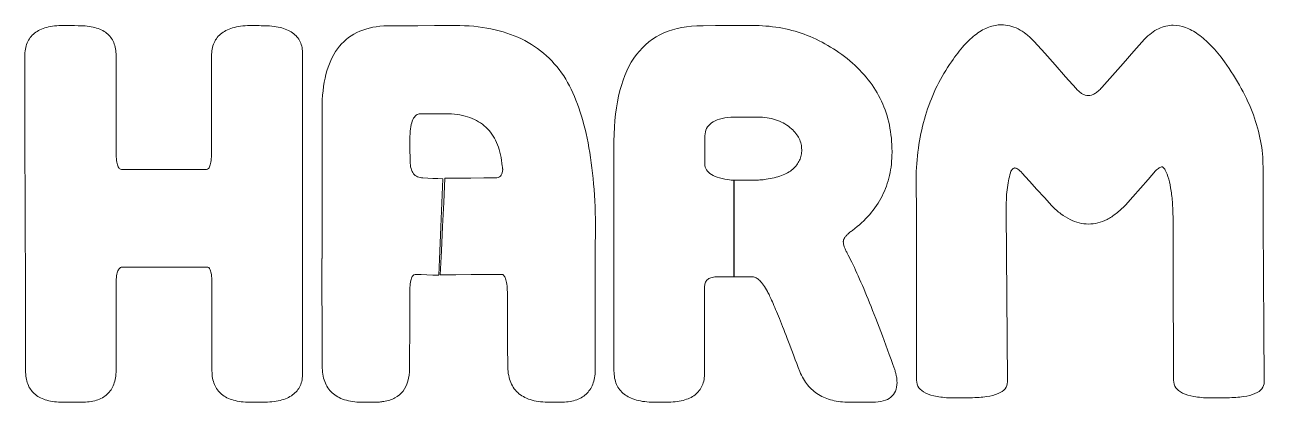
# Model space of a CAD drawing. Header units: millimetres. Extents: x 8 to 95, y 4 to 126.
# Drawn here: x 30.53 to 36.75, y 61.23 to 63.13 of the extents above; entities that cross this region are included whole.
import ezdxf

# ---------------------------------------------------------------- set-up
doc = ezdxf.new("R2010")
doc.units = ezdxf.units.MM
doc.header["$MEASUREMENT"] = 0
doc.layers.add('text outlines', color=7, linetype='Continuous', lineweight=0)

# ---------------------------------------------------------------- blocks, each defined once
blk = doc.blocks.new('Block_2')
at = {"layer": 'text outlines', "color": 7, "lineweight": 9}
for points, knots in [([(30.9926, 61.393), (30.9924, 61.3664), (30.9887, 61.3431), (30.9813, 61.3231), (30.9739, 61.3032), (30.963, 61.2865), (30.9484, 61.2732), (30.9338, 61.2598), (30.9157, 61.2498), (30.8939, 61.2432), (30.8721, 61.2365), (30.8467, 61.2332), (30.8178, 61.2332), (30.8178, 61.2332), (30.7919, 61.2332), (30.7919, 61.2332), (30.7919, 61.2332), (30.7661, 61.2332), (30.7661, 61.2332), (30.7661, 61.2332), (30.7402, 61.2332), (30.7402, 61.2332), (30.7402, 61.2332), (30.7144, 61.2332), (30.7144, 61.2332), (30.6851, 61.2343), (30.6595, 61.2384), (30.6375, 61.2456), (30.6156, 61.2527), (30.5973, 61.2629), (30.5826, 61.2761), (30.568, 61.2894), (30.557, 61.3056), (30.5497, 61.3249), (30.5424, 61.3442), (30.5387, 61.3666), (30.5387, 61.392), (30.5387, 61.392), (30.5377, 61.7861), (30.5377, 61.7861), (30.5377, 61.7861), (30.5367, 62.1802), (30.5367, 62.1802), (30.5367, 62.1802), (30.5357, 62.5743), (30.5357, 62.5743), (30.5357, 62.5743), (30.5347, 62.9685), (30.5347, 62.9685), (30.5347, 62.9944), (30.5388, 63.0171), (30.5469, 63.0365), (30.5551, 63.0559), (30.5673, 63.0721), (30.5836, 63.085), (30.5998, 63.098), (30.6202, 63.1077), (30.6445, 63.1141), (30.6689, 63.1206), (30.6974, 63.1238), (30.7299, 63.1238), (30.7299, 63.1238), (30.7483, 63.1236), (30.7483, 63.1236), (30.7483, 63.1236), (30.7666, 63.1233), (30.7666, 63.1233), (30.7666, 63.1233), (30.7849, 63.1231), (30.7849, 63.1231), (30.7849, 63.1231), (30.8033, 63.1228), (30.8033, 63.1228), (30.8349, 63.1228), (30.8625, 63.1197), (30.8861, 63.1134), (30.9098, 63.1071), (30.9295, 63.0976), (30.9453, 63.085), (30.9611, 63.0724), (30.9729, 63.0567), (30.9808, 63.0378), (30.9887, 63.0189), (30.9926, 62.9968), (30.9926, 62.9716), (30.9926, 62.9716), (30.9926, 62.8528), (30.9926, 62.8528), (30.9926, 62.8528), (30.9926, 62.734), (30.9926, 62.734), (30.9926, 62.734), (30.9926, 62.6153), (30.9926, 62.6153), (30.9926, 62.6153), (30.9926, 62.4965), (30.9926, 62.4965), (30.9926, 62.4805), (30.9932, 62.4664), (30.9943, 62.4544), (30.9955, 62.4424), (30.9973, 62.4324), (30.9996, 62.4244), (31.0019, 62.4164), (31.0049, 62.4104), (31.0084, 62.4064), (31.0119, 62.4024), (31.016, 62.4004), (31.0207, 62.4004), (31.0207, 62.4004), (31.1269, 62.4004), (31.1269, 62.4004), (31.1269, 62.4004), (31.2331, 62.4004), (31.2331, 62.4004), (31.2331, 62.4004), (31.3394, 62.4004), (31.3394, 62.4004), (31.3394, 62.4004), (31.4456, 62.4004), (31.4456, 62.4004), (31.45, 62.4004), (31.4538, 62.4024), (31.457, 62.4064), (31.4603, 62.4105), (31.463, 62.4166), (31.4652, 62.4247), (31.4673, 62.4328), (31.4689, 62.4429), (31.47, 62.455), (31.4711, 62.4672), (31.4716, 62.4813), (31.4716, 62.4975), (31.4716, 62.4975), (31.4716, 62.6155), (31.4716, 62.6155), (31.4716, 62.6155), (31.4716, 62.7335), (31.4716, 62.7335), (31.4716, 62.7335), (31.4716, 62.8515), (31.4716, 62.8515), (31.4716, 62.8515), (31.4716, 62.9695), (31.4716, 62.9695), (31.4716, 62.9952), (31.4759, 63.0178), (31.4845, 63.0371), (31.493, 63.0564), (31.5058, 63.0724), (31.5229, 63.0853), (31.54, 63.0982), (31.5613, 63.1078), (31.5869, 63.1142), (31.6125, 63.1206), (31.6423, 63.1238), (31.6764, 63.1238), (31.6764, 63.1238), (31.6779, 63.1238), (31.6779, 63.1238), (31.6779, 63.1238), (31.6794, 63.1238), (31.6794, 63.1238), (31.6794, 63.1238), (31.6808, 63.1238), (31.6808, 63.1238), (31.6808, 63.1238), (31.6823, 63.1238), (31.6823, 63.1238), (31.6823, 63.1238), (31.692, 63.1236), (31.692, 63.1236), (31.692, 63.1236), (31.7016, 63.1233), (31.7016, 63.1233), (31.7016, 63.1233), (31.7112, 63.1231), (31.7112, 63.1231), (31.7112, 63.1231), (31.7209, 63.1228), (31.7209, 63.1228), (31.7209, 63.1228), (31.7224, 63.1228), (31.7224, 63.1228), (31.7224, 63.1228), (31.7238, 63.1228), (31.7238, 63.1228), (31.7238, 63.1228), (31.7253, 63.1228), (31.7253, 63.1228), (31.7253, 63.1228), (31.7267, 63.1228), (31.7267, 63.1228), (31.7604, 63.1228), (31.7898, 63.1198), (31.815, 63.1138), (31.8403, 63.1078), (31.8613, 63.0989), (31.8781, 63.0869), (31.895, 63.0749), (31.9076, 63.06), (31.916, 63.042), (31.9244, 63.024), (31.9286, 63.0031), (31.9286, 62.9791), (31.9286, 62.9791), (31.9286, 62.5792), (31.9286, 62.5792), (31.9286, 62.5792), (31.9286, 62.1792), (31.9286, 62.1792), (31.9286, 62.1792), (31.9286, 61.7792), (31.9286, 61.7792), (31.9286, 61.7792), (31.9286, 61.3792), (31.9286, 61.3792), (31.9286, 61.355), (31.9244, 61.3337), (31.9161, 61.3154), (31.9077, 61.2972), (31.8951, 61.282), (31.8784, 61.2698), (31.8616, 61.2576), (31.8407, 61.2484), (31.8156, 61.2423), (31.7904, 61.2362), (31.7611, 61.2332), (31.7276, 61.2332), (31.7276, 61.2332), (31.7119, 61.2332), (31.7119, 61.2332), (31.7119, 61.2332), (31.6963, 61.2332), (31.6963, 61.2332), (31.6963, 61.2332), (31.6806, 61.2332), (31.6806, 61.2332), (31.6806, 61.2332), (31.6649, 61.2332), (31.6649, 61.2332), (31.6332, 61.2333), (31.6054, 61.2368), (31.5815, 61.2434), (31.5577, 61.2501), (31.5378, 61.26), (31.5219, 61.2732), (31.506, 61.2863), (31.494, 61.3027), (31.4859, 61.3224), (31.4779, 61.342), (31.4738, 61.3649), (31.4737, 61.391), (31.4737, 61.391), (31.4737, 61.4967), (31.4737, 61.4967), (31.4737, 61.4967), (31.4737, 61.6025), (31.4737, 61.6025), (31.4737, 61.6025), (31.4737, 61.7082), (31.4737, 61.7082), (31.4737, 61.7082), (31.4737, 61.814), (31.4737, 61.814), (31.4737, 61.8301), (31.4733, 61.8442), (31.4724, 61.8563), (31.4715, 61.8683), (31.4701, 61.8784), (31.4683, 61.8864), (31.4665, 61.8944), (31.4643, 61.9005), (31.4616, 61.9045), (31.459, 61.9085), (31.4559, 61.9105), (31.4523, 61.9105), (31.4523, 61.9105), (31.3449, 61.9105), (31.3449, 61.9105), (31.3449, 61.9105), (31.2375, 61.9105), (31.2375, 61.9105), (31.2375, 61.9105), (31.13, 61.9105), (31.13, 61.9105), (31.13, 61.9105), (31.0226, 61.9105), (31.0226, 61.9105), (31.0176, 61.9105), (31.0132, 61.9086), (31.0095, 61.9048), (31.0057, 61.901), (31.0026, 61.8953), (31.0001, 61.8877), (30.9976, 61.8802), (30.9957, 61.8707), (30.9945, 61.8593), (30.9932, 61.8479), (30.9926, 61.8347), (30.9926, 61.8195), (30.9926, 61.8195), (30.9926, 61.7129), (30.9926, 61.7129), (30.9926, 61.7129), (30.9926, 61.6063), (30.9926, 61.6063), (30.9926, 61.6063), (30.9926, 61.4996), (30.9926, 61.4996), (30.9926, 61.4996), (30.9926, 61.393), (30.9926, 61.393)], [0, 0, 0, 0, 1, 1, 1, 2, 2, 2, 3, 3, 3, 4, 4, 4, 5, 5, 5, 6, 6, 6, 7, 7, 7, 8, 8, 8, 9, 9, 9, 10, 10, 10, 11, 11, 11, 12, 12, 12, 13, 13, 13, 14, 14, 14, 15, 15, 15, 16, 16, 16, 17, 17, 17, 18, 18, 18, 19, 19, 19, 20, 20, 20, 21, 21, 21, 22, 22, 22, 23, 23, 23, 24, 24, 24, 25, 25, 25, 26, 26, 26, 27, 27, 27, 28, 28, 28, 29, 29, 29, 30, 30, 30, 31, 31, 31, 32, 32, 32, 33, 33, 33, 34, 34, 34, 35, 35, 35, 36, 36, 36, 37, 37, 37, 38, 38, 38, 39, 39, 39, 40, 40, 40, 41, 41, 41, 42, 42, 42, 43, 43, 43, 44, 44, 44, 45, 45, 45, 46, 46, 46, 47, 47, 47, 48, 48, 48, 49, 49, 49, 50, 50, 50, 51, 51, 51, 52, 52, 52, 53, 53, 53, 54, 54, 54, 55, 55, 55, 56, 56, 56, 57, 57, 57, 58, 58, 58, 59, 59, 59, 60, 60, 60, 61, 61, 61, 62, 62, 62, 63, 63, 63, 64, 64, 64, 65, 65, 65, 66, 66, 66, 67, 67, 67, 68, 68, 68, 69, 69, 69, 70, 70, 70, 71, 71, 71, 72, 72, 72, 73, 73, 73, 74, 74, 74, 75, 75, 75, 76, 76, 76, 77, 77, 77, 78, 78, 78, 79, 79, 79, 80, 80, 80, 81, 81, 81, 82, 82, 82, 83, 83, 83, 84, 84, 84, 85, 85, 85, 86, 86, 86, 87, 87, 87, 88, 88, 88, 89, 89, 89, 90, 90, 90, 91, 91, 91, 92, 92, 92, 93, 93, 93, 94, 94, 94, 95, 95, 95, 96, 96, 96, 97, 97, 97, 98, 98, 98, 99, 99, 99, 100, 100, 100, 101, 101, 101, 102, 102, 102, 103, 103, 103, 104, 104, 104, 104]), ([(33.2488, 62.8541), (33.2208, 62.899), (33.1882, 62.9384), (33.1511, 62.9721), (33.114, 63.0058), (33.0722, 63.0339), (33.026, 63.0564), (32.9797, 63.0789), (32.9288, 63.0957), (32.8734, 63.107), (32.818, 63.1182), (32.758, 63.1238), (32.6934, 63.1238), (32.6934, 63.1238), (32.6891, 63.1238), (32.6891, 63.1238), (32.6891, 63.1238), (32.6847, 63.1238), (32.6847, 63.1238), (32.6847, 63.1238), (32.6804, 63.1238), (32.6804, 63.1238), (32.6804, 63.1238), (32.676, 63.1238), (32.676, 63.1238), (32.676, 63.1238), (32.5908, 63.1233), (32.5908, 63.1233), (32.5908, 63.1233), (32.5056, 63.1228), (32.5056, 63.1228), (32.5056, 63.1228), (32.4204, 63.1223), (32.4204, 63.1223), (32.4204, 63.1223), (32.3351, 63.1218), (32.3351, 63.1218), (32.2836, 63.1182), (32.2386, 63.1069), (32.2, 63.0877), (32.1613, 63.0684), (32.1291, 63.0414), (32.1034, 63.0065), (32.0776, 62.9716), (32.0583, 62.9288), (32.0454, 62.8782), (32.0326, 62.8276), (32.0261, 62.7692), (32.0261, 62.7028), (32.0261, 62.7028), (32.0261, 62.5159), (32.0261, 62.5159), (32.0261, 62.5159), (32.0261, 62.3289), (32.0261, 62.3289), (32.0261, 62.3289), (32.0261, 62.1419), (32.0261, 62.1419), (32.0261, 62.1419), (32.0261, 61.9549), (32.0261, 61.9549), (32.0261, 61.9549), (32.0259, 61.9549), (32.0259, 61.9549), (32.0259, 61.9549), (32.0256, 61.9549), (32.0256, 61.9549), (32.0256, 61.9549), (32.0253, 61.9549), (32.0253, 61.9549), (32.0253, 61.9549), (32.0251, 61.9549), (32.0251, 61.9549), (32.0251, 61.9549), (32.0253, 61.8602), (32.0253, 61.8602), (32.0253, 61.8602), (32.0256, 61.7654), (32.0256, 61.7654), (32.0256, 61.7654), (32.0259, 61.6707), (32.0259, 61.6707), (32.0259, 61.6707), (32.0261, 61.576), (32.0261, 61.576), (32.0261, 61.576), (32.0263, 61.5371), (32.0263, 61.5371), (32.0263, 61.5371), (32.0266, 61.4983), (32.0266, 61.4983), (32.0266, 61.4983), (32.0268, 61.4594), (32.0268, 61.4594), (32.0268, 61.4594), (32.027, 61.4206), (32.027, 61.4206), (32.027, 61.4206), (32.027, 61.4193), (32.027, 61.4193), (32.027, 61.4193), (32.027, 61.418), (32.027, 61.418), (32.027, 61.418), (32.027, 61.4167), (32.027, 61.4167), (32.027, 61.4167), (32.027, 61.4154), (32.027, 61.4154), (32.027, 61.3856), (32.0311, 61.3595), (32.0394, 61.3369), (32.0476, 61.3144), (32.06, 61.2956), (32.0765, 61.2804), (32.093, 61.2652), (32.1136, 61.2536), (32.1384, 61.2458), (32.1632, 61.2379), (32.192, 61.2337), (32.2251, 61.2332), (32.2251, 61.2332), (32.2444, 61.2332), (32.2444, 61.2332), (32.2444, 61.2332), (32.2637, 61.2332), (32.2637, 61.2332), (32.2637, 61.2332), (32.283, 61.2332), (32.283, 61.2332), (32.283, 61.2332), (32.3022, 61.2332), (32.3022, 61.2332), (32.3052, 61.2333), (32.308, 61.2335), (32.3108, 61.2338), (32.3135, 61.234), (32.3161, 61.2342), (32.3187, 61.2345), (32.3213, 61.2348), (32.3238, 61.2351), (32.3262, 61.2354), (32.3286, 61.2358), (32.331, 61.2362), (32.3333, 61.2366), (32.3333, 61.2366), (32.3337, 61.2366), (32.3337, 61.2366), (32.3337, 61.2366), (32.3342, 61.2366), (32.3342, 61.2366), (32.3342, 61.2366), (32.3347, 61.2366), (32.3347, 61.2366), (32.3347, 61.2366), (32.3351, 61.2366), (32.3351, 61.2366), (32.3567, 61.2401), (32.3756, 61.2463), (32.3918, 61.255), (32.4079, 61.2637), (32.4214, 61.275), (32.4322, 61.2889), (32.443, 61.3028), (32.4511, 61.3193), (32.4564, 61.3384), (32.4618, 61.3576), (32.4645, 61.3793), (32.4645, 61.4037), (32.4645, 61.4037), (32.4645, 61.4235), (32.4645, 61.4235), (32.4645, 61.4235), (32.4645, 61.4433), (32.4645, 61.4433), (32.4645, 61.4433), (32.4645, 61.4631), (32.4645, 61.4631), (32.4645, 61.4631), (32.4645, 61.4829), (32.4645, 61.4829), (32.4647, 61.4878), (32.4648, 61.4928), (32.465, 61.4978), (32.4651, 61.5029), (32.4652, 61.508), (32.4653, 61.5131), (32.4654, 61.5182), (32.4654, 61.5234), (32.4655, 61.5286), (32.4655, 61.5338), (32.4655, 61.539), (32.4655, 61.5443), (32.4655, 61.5443), (32.4655, 61.6022), (32.4655, 61.6022), (32.4655, 61.6022), (32.4655, 61.6602), (32.4655, 61.6602), (32.4655, 61.6602), (32.4655, 61.7182), (32.4655, 61.7182), (32.4655, 61.7182), (32.4655, 61.7761), (32.4655, 61.7761), (32.4655, 61.7925), (32.4661, 61.8068), (32.4672, 61.8191), (32.4684, 61.8313), (32.47, 61.8416), (32.4723, 61.8498), (32.4745, 61.8579), (32.4774, 61.8641), (32.4807, 61.8682), (32.4841, 61.8723), (32.4881, 61.8743), (32.4926, 61.8743), (32.4926, 61.8743), (32.5224, 61.8734), (32.5224, 61.8734), (32.5224, 61.8734), (32.5523, 61.8724), (32.5523, 61.8724), (32.5523, 61.8724), (32.5821, 61.8715), (32.5821, 61.8715), (32.5821, 61.8715), (32.612, 61.8706), (32.612, 61.8706), (32.612, 61.8706), (32.6171, 61.9916), (32.6171, 61.9916), (32.6171, 61.9916), (32.6222, 62.1125), (32.6222, 62.1125), (32.6222, 62.1125), (32.6274, 62.2335), (32.6274, 62.2335), (32.6274, 62.2335), (32.6325, 62.3545), (32.6325, 62.3545), (32.6325, 62.3545), (32.6074, 62.3556), (32.6074, 62.3556), (32.6074, 62.3556), (32.5824, 62.3567), (32.5824, 62.3567), (32.5824, 62.3567), (32.5573, 62.3579), (32.5573, 62.3579), (32.5573, 62.3579), (32.5322, 62.359), (32.5322, 62.359), (32.5217, 62.359), (32.5126, 62.3608), (32.5046, 62.3643), (32.4967, 62.3677), (32.49, 62.373), (32.4846, 62.38), (32.4793, 62.3869), (32.4751, 62.3957), (32.4723, 62.4061), (32.4694, 62.4166), (32.4678, 62.4288), (32.4674, 62.4427), (32.4674, 62.4427), (32.4672, 62.4668), (32.4672, 62.4668), (32.4672, 62.4668), (32.4669, 62.4908), (32.4669, 62.4908), (32.4669, 62.4908), (32.4667, 62.5148), (32.4667, 62.5148), (32.4667, 62.5148), (32.4664, 62.5389), (32.4664, 62.5389), (32.4664, 62.5389), (32.4664, 62.542), (32.4664, 62.542), (32.4664, 62.542), (32.4664, 62.5452), (32.4664, 62.5452), (32.4664, 62.5452), (32.4664, 62.5484), (32.4664, 62.5484), (32.4664, 62.5484), (32.4664, 62.5516), (32.4664, 62.5516), (32.4666, 62.5717), (32.4677, 62.5894), (32.4697, 62.6048), (32.4717, 62.6203), (32.4747, 62.6333), (32.4786, 62.6441), (32.4824, 62.6549), (32.4872, 62.6633), (32.493, 62.6694), (32.4987, 62.6755), (32.5053, 62.6793), (32.5129, 62.6808), (32.5129, 62.6808), (32.5537, 62.6808), (32.5537, 62.6808), (32.5537, 62.6808), (32.5945, 62.6808), (32.5945, 62.6808), (32.5945, 62.6808), (32.6353, 62.6808), (32.6353, 62.6808), (32.6353, 62.6808), (32.676, 62.6808), (32.676, 62.6808), (32.7148, 62.6776), (32.7492, 62.6697), (32.7792, 62.6572), (32.8092, 62.6446), (32.8348, 62.6273), (32.856, 62.6054), (32.8772, 62.5834), (32.8939, 62.5567), (32.9063, 62.5254), (32.9186, 62.494), (32.9266, 62.458), (32.9301, 62.4172), (32.9304, 62.4157), (32.9307, 62.4142), (32.9309, 62.4127), (32.9312, 62.4112), (32.9314, 62.4097), (32.9315, 62.4083), (32.9317, 62.4069), (32.9318, 62.4055), (32.9319, 62.4042), (32.932, 62.4028), (32.932, 62.4016), (32.932, 62.4004), (32.932, 62.3947), (32.9314, 62.3896), (32.9302, 62.385), (32.929, 62.3804), (32.9272, 62.3764), (32.9248, 62.373), (32.9224, 62.3695), (32.9194, 62.3666), (32.9157, 62.3643), (32.9121, 62.362), (32.9079, 62.3602), (32.9031, 62.359), (32.9031, 62.359), (32.8378, 62.3586), (32.8378, 62.3586), (32.8378, 62.3586), (32.7726, 62.3581), (32.7726, 62.3581), (32.7726, 62.3581), (32.7074, 62.3577), (32.7074, 62.3577), (32.7074, 62.3577), (32.6421, 62.3572), (32.6421, 62.3572), (32.6421, 62.3572), (32.6363, 62.236), (32.6363, 62.236), (32.6363, 62.236), (32.6306, 62.1148), (32.6306, 62.1148), (32.6306, 62.1148), (32.6248, 61.9937), (32.6248, 61.9937), (32.6248, 61.9937), (32.619, 61.8725), (32.619, 61.8725), (32.619, 61.8725), (32.6965, 61.8729), (32.6965, 61.8729), (32.6965, 61.8729), (32.7741, 61.8734), (32.7741, 61.8734), (32.7741, 61.8734), (32.8516, 61.8738), (32.8516, 61.8738), (32.8516, 61.8738), (32.9291, 61.8743), (32.9291, 61.8743), (32.9333, 61.8736), (32.937, 61.871), (32.9402, 61.8665), (32.9434, 61.862), (32.9462, 61.8555), (32.9484, 61.8472), (32.9507, 61.8388), (32.9525, 61.8285), (32.9537, 61.8164), (32.955, 61.8042), (32.9558, 61.7901), (32.9561, 61.774), (32.9561, 61.774), (32.9564, 61.6857), (32.9564, 61.6857), (32.9564, 61.6857), (32.9566, 61.5973), (32.9566, 61.5973), (32.9566, 61.5973), (32.9569, 61.5089), (32.9569, 61.5089), (32.9569, 61.5089), (32.9572, 61.4206), (32.9572, 61.4206), (32.9572, 61.3899), (32.9613, 61.363), (32.9697, 61.3398), (32.9781, 61.3167), (32.9907, 61.2973), (33.0074, 61.2817), (33.0241, 61.266), (33.0451, 61.2542), (33.0702, 61.2461), (33.0953, 61.238), (33.1246, 61.2337), (33.158, 61.2332), (33.158, 61.2332), (33.1764, 61.2332), (33.1764, 61.2332), (33.1764, 61.2332), (33.1947, 61.2332), (33.1947, 61.2332), (33.1947, 61.2332), (33.213, 61.2332), (33.213, 61.2332), (33.213, 61.2332), (33.2314, 61.2332), (33.2314, 61.2332), (33.259, 61.2341), (33.2831, 61.2384), (33.3037, 61.2459), (33.3244, 61.2535), (33.3416, 61.2643), (33.3553, 61.2785), (33.3691, 61.2927), (33.3794, 61.3102), (33.3863, 61.3311), (33.3931, 61.3519), (33.3966, 61.3761), (33.3966, 61.4037), (33.3966, 61.4037), (33.3966, 61.5648), (33.3966, 61.5648), (33.3966, 61.5648), (33.3966, 61.7258), (33.3966, 61.7258), (33.3966, 61.7258), (33.3966, 61.8869), (33.3966, 61.8869), (33.3966, 61.8869), (33.3966, 62.0479), (33.3966, 62.0479), (33.3968, 62.0516), (33.3969, 62.0553), (33.397, 62.059), (33.3972, 62.0626), (33.3973, 62.0663), (33.3974, 62.0699), (33.3974, 62.0735), (33.3975, 62.0771), (33.3976, 62.0807), (33.3976, 62.0843), (33.3976, 62.0878), (33.3976, 62.0913), (33.3976, 62.1755), (33.3945, 62.2545), (33.3883, 62.3283), (33.3821, 62.4022), (33.3728, 62.4709), (33.3604, 62.5345), (33.348, 62.598), (33.3325, 62.6564), (33.3139, 62.7097), (33.2953, 62.763), (33.2736, 62.8111), (33.2488, 62.8541)], [0, 0, 0, 0, 1, 1, 1, 2, 2, 2, 3, 3, 3, 4, 4, 4, 5, 5, 5, 6, 6, 6, 7, 7, 7, 8, 8, 8, 9, 9, 9, 10, 10, 10, 11, 11, 11, 12, 12, 12, 13, 13, 13, 14, 14, 14, 15, 15, 15, 16, 16, 16, 17, 17, 17, 18, 18, 18, 19, 19, 19, 20, 20, 20, 21, 21, 21, 22, 22, 22, 23, 23, 23, 24, 24, 24, 25, 25, 25, 26, 26, 26, 27, 27, 27, 28, 28, 28, 29, 29, 29, 30, 30, 30, 31, 31, 31, 32, 32, 32, 33, 33, 33, 34, 34, 34, 35, 35, 35, 36, 36, 36, 37, 37, 37, 38, 38, 38, 39, 39, 39, 40, 40, 40, 41, 41, 41, 42, 42, 42, 43, 43, 43, 44, 44, 44, 45, 45, 45, 46, 46, 46, 47, 47, 47, 48, 48, 48, 49, 49, 49, 50, 50, 50, 51, 51, 51, 52, 52, 52, 53, 53, 53, 54, 54, 54, 55, 55, 55, 56, 56, 56, 57, 57, 57, 58, 58, 58, 59, 59, 59, 60, 60, 60, 61, 61, 61, 62, 62, 62, 63, 63, 63, 64, 64, 64, 65, 65, 65, 66, 66, 66, 67, 67, 67, 68, 68, 68, 69, 69, 69, 70, 70, 70, 71, 71, 71, 72, 72, 72, 73, 73, 73, 74, 74, 74, 75, 75, 75, 76, 76, 76, 77, 77, 77, 78, 78, 78, 79, 79, 79, 80, 80, 80, 81, 81, 81, 82, 82, 82, 83, 83, 83, 84, 84, 84, 85, 85, 85, 86, 86, 86, 87, 87, 87, 88, 88, 88, 89, 89, 89, 90, 90, 90, 91, 91, 91, 92, 92, 92, 93, 93, 93, 94, 94, 94, 95, 95, 95, 96, 96, 96, 97, 97, 97, 98, 98, 98, 99, 99, 99, 100, 100, 100, 101, 101, 101, 102, 102, 102, 103, 103, 103, 104, 104, 104, 105, 105, 105, 106, 106, 106, 107, 107, 107, 108, 108, 108, 109, 109, 109, 110, 110, 110, 111, 111, 111, 112, 112, 112, 113, 113, 113, 114, 114, 114, 115, 115, 115, 116, 116, 116, 117, 117, 117, 118, 118, 118, 119, 119, 119, 120, 120, 120, 121, 121, 121, 122, 122, 122, 123, 123, 123, 124, 124, 124, 125, 125, 125, 126, 126, 126, 127, 127, 127, 128, 128, 128, 129, 129, 129, 130, 130, 130, 131, 131, 131, 132, 132, 132, 133, 133, 133, 134, 134, 134, 135, 135, 135, 136, 136, 136, 137, 137, 137, 138, 138, 138, 139, 139, 139, 140, 140, 140, 141, 141, 141, 142, 142, 142, 143, 143, 143, 144, 144, 144, 145, 145, 145, 146, 146, 146, 147, 147, 147, 148, 148, 148, 149, 149, 149, 150, 150, 150, 151, 151, 151, 152, 152, 152, 153, 153, 153, 154, 154, 154, 155, 155, 155, 156, 156, 156, 157, 157, 157, 158, 158, 158, 159, 159, 159, 160, 160, 160, 160]), ([(34.9095, 61.3464), (34.909, 61.3515), (34.9083, 61.3567), (34.9073, 61.3621), (34.9064, 61.3675), (34.9052, 61.373), (34.9037, 61.3787), (34.9023, 61.3844), (34.9006, 61.3902), (34.8986, 61.3961), (34.874, 61.4655), (34.8506, 61.5296), (34.8283, 61.5887), (34.806, 61.6477), (34.785, 61.7016), (34.7651, 61.7504), (34.7452, 61.7992), (34.7265, 61.8428), (34.709, 61.8813), (34.6915, 61.9198), (34.6752, 61.9532), (34.6601, 61.9814), (34.6568, 61.9874), (34.654, 61.9931), (34.6516, 61.9984), (34.6492, 62.0038), (34.6472, 62.0089), (34.6456, 62.0136), (34.644, 62.0184), (34.6428, 62.0228), (34.642, 62.0269), (34.6412, 62.0311), (34.6408, 62.0348), (34.6408, 62.0383), (34.6408, 62.0394), (34.6408, 62.0405), (34.6409, 62.0415), (34.641, 62.0424), (34.6411, 62.0434), (34.6412, 62.0443), (34.6414, 62.0452), (34.6416, 62.046), (34.6418, 62.0468), (34.642, 62.0475), (34.6423, 62.0483), (34.6427, 62.049), (34.6441, 62.0525), (34.6461, 62.0561), (34.6486, 62.0598), (34.6511, 62.0635), (34.6542, 62.0673), (34.6579, 62.0712), (34.6615, 62.0751), (34.6656, 62.079), (34.6704, 62.0831), (34.6751, 62.0871), (34.6803, 62.0913), (34.6861, 62.0955), (34.7192, 62.1202), (34.7482, 62.1469), (34.7731, 62.1756), (34.798, 62.2043), (34.8187, 62.2349), (34.8353, 62.2676), (34.8519, 62.3002), (34.8643, 62.3348), (34.8726, 62.3714), (34.8809, 62.408), (34.885, 62.4466), (34.885, 62.4872), (34.885, 62.4872), (34.885, 62.4882), (34.885, 62.4882), (34.885, 62.4882), (34.885, 62.4893), (34.885, 62.4893), (34.885, 62.4893), (34.885, 62.4903), (34.885, 62.4903), (34.885, 62.4903), (34.885, 62.4913), (34.885, 62.4913), (34.885, 62.5375), (34.8806, 62.5816), (34.8718, 62.6237), (34.863, 62.6657), (34.8497, 62.7057), (34.832, 62.7437), (34.8144, 62.7816), (34.7923, 62.8175), (34.7658, 62.8513), (34.7393, 62.8851), (34.7083, 62.9168), (34.673, 62.9464), (34.6377, 62.976), (34.601, 63.0019), (34.563, 63.0241), (34.525, 63.0463), (34.4857, 63.0648), (34.445, 63.0796), (34.4043, 63.0943), (34.3623, 63.1054), (34.3189, 63.1128), (34.2756, 63.1202), (34.2309, 63.1238), (34.1848, 63.1238), (34.1848, 63.1238), (34.123, 63.1236), (34.123, 63.1236), (34.123, 63.1236), (34.0612, 63.1233), (34.0612, 63.1233), (34.0612, 63.1233), (33.9994, 63.1231), (33.9994, 63.1231), (33.9994, 63.1231), (33.9376, 63.1228), (33.9376, 63.1228), (33.9376, 63.1228), (33.9364, 63.1228), (33.9364, 63.1228), (33.9364, 63.1228), (33.9351, 63.1228), (33.9351, 63.1228), (33.9351, 63.1228), (33.9339, 63.1228), (33.9339, 63.1228), (33.9339, 63.1228), (33.9326, 63.1228), (33.9326, 63.1228), (33.8597, 63.1228), (33.7958, 63.1107), (33.7409, 63.0866), (33.6861, 63.0624), (33.6402, 63.0262), (33.6033, 62.9779), (33.5665, 62.9295), (33.5386, 62.8691), (33.5198, 62.7967), (33.5009, 62.7242), (33.4911, 62.6396), (33.4903, 62.543), (33.4903, 62.543), (33.4903, 62.255), (33.4903, 62.255), (33.4903, 62.255), (33.4903, 61.967), (33.4903, 61.967), (33.4903, 61.967), (33.4903, 61.679), (33.4903, 61.679), (33.4903, 61.679), (33.4903, 61.391), (33.4903, 61.391), (33.4905, 61.365), (33.4948, 61.3423), (33.5032, 61.3227), (33.5117, 61.3032), (33.5243, 61.2868), (33.5411, 61.2737), (33.5578, 61.2605), (33.5787, 61.2506), (33.6037, 61.2438), (33.6288, 61.2371), (33.658, 61.2335), (33.6913, 61.2332), (33.6913, 61.2332), (33.7065, 61.2332), (33.7065, 61.2332), (33.7065, 61.2332), (33.7217, 61.2332), (33.7217, 61.2332), (33.7217, 61.2332), (33.7369, 61.2332), (33.7369, 61.2332), (33.7369, 61.2332), (33.7521, 61.2332), (33.7521, 61.2332), (33.7843, 61.2332), (33.8125, 61.2363), (33.8367, 61.2425), (33.8608, 61.2487), (33.8809, 61.2579), (33.897, 61.2703), (33.9131, 61.2827), (33.9251, 61.2981), (33.9332, 61.3166), (33.9412, 61.3351), (33.9452, 61.3567), (33.9452, 61.3813), (33.9452, 61.3813), (33.9452, 61.4897), (33.9452, 61.4897), (33.9452, 61.4897), (33.9452, 61.5982), (33.9452, 61.5982), (33.9452, 61.5982), (33.9452, 61.7066), (33.9452, 61.7066), (33.9452, 61.7066), (33.9452, 61.815), (33.9452, 61.815), (33.9454, 61.8229), (33.9469, 61.8298), (33.9497, 61.8357), (33.9525, 61.8416), (33.9567, 61.8465), (33.9622, 61.8505), (33.9676, 61.8545), (33.9745, 61.8575), (33.9826, 61.8596), (33.9907, 61.8616), (34.0002, 61.8628), (34.011, 61.8629), (34.011, 61.8629), (34.0549, 61.8627), (34.0549, 61.8627), (34.0549, 61.8627), (34.091, 61.8624), (34.091, 61.8624), (34.091, 61.8624), (34.091, 62.3483), (34.091, 62.3483), (34.091, 62.3483), (34.0777, 62.3483), (34.0777, 62.3483), (34.0558, 62.3508), (34.0366, 62.3544), (34.0201, 62.359), (34.0037, 62.3636), (33.99, 62.3693), (33.9791, 62.376), (33.9681, 62.3827), (33.9599, 62.3905), (33.9545, 62.3993), (33.949, 62.4081), (33.9462, 62.418), (33.9462, 62.429), (33.9462, 62.429), (33.9462, 62.4641), (33.9462, 62.4641), (33.9462, 62.4641), (33.9462, 62.4992), (33.9462, 62.4992), (33.9462, 62.4992), (33.9462, 62.5344), (33.9462, 62.5344), (33.9462, 62.5344), (33.9462, 62.5695), (33.9462, 62.5695), (33.9465, 62.5835), (33.9495, 62.5959), (33.9551, 62.6068), (33.9607, 62.6177), (33.9689, 62.6271), (33.9798, 62.6349), (33.9907, 62.6428), (34.0042, 62.6491), (34.0203, 62.654), (34.0365, 62.6588), (34.0552, 62.6621), (34.0766, 62.6639), (34.0766, 62.6639), (34.1133, 62.6639), (34.1133, 62.6639), (34.1133, 62.6639), (34.15, 62.6639), (34.15, 62.6639), (34.15, 62.6639), (34.1867, 62.6639), (34.1867, 62.6639), (34.1867, 62.6639), (34.2234, 62.6639), (34.2234, 62.6639), (34.2395, 62.6631), (34.2549, 62.6614), (34.2695, 62.6586), (34.2841, 62.6557), (34.298, 62.6519), (34.3111, 62.6471), (34.3242, 62.6422), (34.3366, 62.6364), (34.3482, 62.6295), (34.3599, 62.6226), (34.3707, 62.6147), (34.3808, 62.6057), (34.3894, 62.5979), (34.3968, 62.5899), (34.4032, 62.5816), (34.4096, 62.5733), (34.415, 62.5647), (34.4192, 62.5559), (34.4235, 62.5471), (34.4267, 62.538), (34.4288, 62.5287), (34.4309, 62.5193), (34.432, 62.5098), (34.432, 62.4999), (34.432, 62.4905), (34.4311, 62.4815), (34.4292, 62.4727), (34.4274, 62.464), (34.4246, 62.4556), (34.4209, 62.4474), (34.4172, 62.4393), (34.4126, 62.4315), (34.407, 62.424), (34.4015, 62.4165), (34.395, 62.4093), (34.3876, 62.4024), (34.3797, 62.3961), (34.371, 62.3902), (34.3615, 62.3849), (34.3519, 62.3796), (34.3416, 62.3749), (34.3304, 62.3707), (34.3192, 62.3664), (34.3072, 62.3628), (34.2944, 62.3596), (34.2816, 62.3565), (34.2679, 62.3539), (34.2534, 62.3518), (34.2484, 62.351), (34.2433, 62.3504), (34.2382, 62.3498), (34.2331, 62.3492), (34.2279, 62.3488), (34.2227, 62.3484), (34.2175, 62.348), (34.2122, 62.3477), (34.2069, 62.3476), (34.2016, 62.3474), (34.1961, 62.3473), (34.1907, 62.3473), (34.1907, 62.3473), (34.1624, 62.3476), (34.1624, 62.3476), (34.1624, 62.3476), (34.1342, 62.3478), (34.1342, 62.3478), (34.1342, 62.3478), (34.1059, 62.3481), (34.1059, 62.3481), (34.1059, 62.3481), (34.0937, 62.3482), (34.0937, 62.3482), (34.0937, 62.3482), (34.0937, 61.8624), (34.0937, 61.8624), (34.0937, 61.8624), (34.0989, 61.8624), (34.0989, 61.8624), (34.0989, 61.8624), (34.1428, 61.8622), (34.1428, 61.8622), (34.1428, 61.8622), (34.1867, 61.8619), (34.1867, 61.8619), (34.1922, 61.8619), (34.1978, 61.8604), (34.2036, 61.8573), (34.2094, 61.8543), (34.2154, 61.8497), (34.2215, 61.8436), (34.2276, 61.8375), (34.2338, 61.8299), (34.2403, 61.8208), (34.2467, 61.8116), (34.2533, 61.801), (34.2601, 61.7889), (34.2666, 61.777), (34.2748, 61.7597), (34.2848, 61.737), (34.2948, 61.7143), (34.3065, 61.6862), (34.32, 61.6527), (34.3336, 61.6192), (34.3489, 61.5803), (34.3659, 61.536), (34.383, 61.4917), (34.4018, 61.4419), (34.4224, 61.3868), (34.433, 61.3612), (34.4461, 61.3388), (34.4618, 61.3196), (34.4775, 61.3004), (34.4956, 61.2844), (34.5163, 61.2716), (34.537, 61.2588), (34.5602, 61.2492), (34.5859, 61.2428), (34.6116, 61.2364), (34.6398, 61.2332), (34.6706, 61.2332), (34.6706, 61.2332), (34.6996, 61.2332), (34.6996, 61.2332), (34.6996, 61.2332), (34.7285, 61.2332), (34.7285, 61.2332), (34.7285, 61.2332), (34.7575, 61.2332), (34.7575, 61.2332), (34.7575, 61.2332), (34.7865, 61.2332), (34.7865, 61.2332), (34.8071, 61.2332), (34.8252, 61.2352), (34.8406, 61.2393), (34.8561, 61.2435), (34.869, 61.2497), (34.8793, 61.2579), (34.8896, 61.2661), (34.8973, 61.2764), (34.9025, 61.2887), (34.9076, 61.301), (34.9102, 61.3153), (34.9102, 61.3317), (34.9102, 61.3364), (34.9099, 61.3413), (34.9095, 61.3464)], [0, 0, 0, 0, 1, 1, 1, 2, 2, 2, 3, 3, 3, 4, 4, 4, 5, 5, 5, 6, 6, 6, 7, 7, 7, 8, 8, 8, 9, 9, 9, 10, 10, 10, 11, 11, 11, 12, 12, 12, 13, 13, 13, 14, 14, 14, 15, 15, 15, 16, 16, 16, 17, 17, 17, 18, 18, 18, 19, 19, 19, 20, 20, 20, 21, 21, 21, 22, 22, 22, 23, 23, 23, 24, 24, 24, 25, 25, 25, 26, 26, 26, 27, 27, 27, 28, 28, 28, 29, 29, 29, 30, 30, 30, 31, 31, 31, 32, 32, 32, 33, 33, 33, 34, 34, 34, 35, 35, 35, 36, 36, 36, 37, 37, 37, 38, 38, 38, 39, 39, 39, 40, 40, 40, 41, 41, 41, 42, 42, 42, 43, 43, 43, 44, 44, 44, 45, 45, 45, 46, 46, 46, 47, 47, 47, 48, 48, 48, 49, 49, 49, 50, 50, 50, 51, 51, 51, 52, 52, 52, 53, 53, 53, 54, 54, 54, 55, 55, 55, 56, 56, 56, 57, 57, 57, 58, 58, 58, 59, 59, 59, 60, 60, 60, 61, 61, 61, 62, 62, 62, 63, 63, 63, 64, 64, 64, 65, 65, 65, 66, 66, 66, 67, 67, 67, 68, 68, 68, 69, 69, 69, 70, 70, 70, 71, 71, 71, 72, 72, 72, 73, 73, 73, 74, 74, 74, 75, 75, 75, 76, 76, 76, 77, 77, 77, 78, 78, 78, 79, 79, 79, 80, 80, 80, 81, 81, 81, 82, 82, 82, 83, 83, 83, 84, 84, 84, 85, 85, 85, 86, 86, 86, 87, 87, 87, 88, 88, 88, 89, 89, 89, 90, 90, 90, 91, 91, 91, 92, 92, 92, 93, 93, 93, 94, 94, 94, 95, 95, 95, 96, 96, 96, 97, 97, 97, 98, 98, 98, 99, 99, 99, 100, 100, 100, 101, 101, 101, 102, 102, 102, 103, 103, 103, 104, 104, 104, 105, 105, 105, 106, 106, 106, 107, 107, 107, 108, 108, 108, 109, 109, 109, 110, 110, 110, 111, 111, 111, 112, 112, 112, 113, 113, 113, 114, 114, 114, 115, 115, 115, 116, 116, 116, 117, 117, 117, 118, 118, 118, 119, 119, 119, 120, 120, 120, 121, 121, 121, 122, 122, 122, 123, 123, 123, 124, 124, 124, 125, 125, 125, 126, 126, 126, 127, 127, 127, 128, 128, 128, 129, 129, 129, 130, 130, 130, 131, 131, 131, 132, 132, 132, 133, 133, 133, 134, 134, 134, 135, 135, 135, 136, 136, 136, 137, 137, 137, 138, 138, 138, 139, 139, 139, 140, 140, 140, 140]), ([(36.2951, 62.1124), (36.2951, 62.1124), (36.2951, 62.1169), (36.2951, 62.1169), (36.2951, 62.1169), (36.2951, 62.1215), (36.2951, 62.1215), (36.2951, 62.1215), (36.2951, 62.1261), (36.2951, 62.1261), (36.2951, 62.1261), (36.2951, 62.1306), (36.2951, 62.1306), (36.2951, 62.1623), (36.2943, 62.1917), (36.2927, 62.2187), (36.291, 62.2457), (36.2886, 62.2703), (36.2853, 62.2926), (36.282, 62.3149), (36.2779, 62.3349), (36.273, 62.3525), (36.268, 62.3701), (36.2623, 62.3854), (36.2557, 62.3983), (36.2542, 62.4009), (36.2528, 62.4032), (36.2513, 62.4051), (36.2499, 62.4071), (36.2485, 62.4088), (36.2471, 62.4101), (36.2458, 62.4114), (36.2444, 62.4124), (36.2431, 62.4131), (36.2417, 62.4138), (36.2404, 62.4141), (36.2391, 62.4141), (36.2372, 62.4141), (36.2351, 62.4137), (36.2328, 62.4129), (36.2305, 62.412), (36.228, 62.4107), (36.2254, 62.409), (36.2227, 62.4073), (36.2199, 62.4052), (36.2169, 62.4027), (36.2139, 62.4001), (36.2107, 62.3972), (36.2073, 62.3938), (36.2073, 62.3938), (36.1694, 62.3508), (36.1694, 62.3508), (36.1694, 62.3508), (36.1315, 62.3077), (36.1315, 62.3077), (36.1315, 62.3077), (36.0936, 62.2646), (36.0936, 62.2646), (36.0936, 62.2646), (36.0557, 62.2216), (36.0557, 62.2216), (36.0405, 62.2059), (36.0253, 62.1922), (36.01, 62.1804), (35.9947, 62.1686), (35.9793, 62.1587), (35.9639, 62.1509), (35.9484, 62.143), (35.9329, 62.1371), (35.9173, 62.1331), (35.9017, 62.1292), (35.886, 62.1272), (35.8702, 62.1272), (35.8547, 62.1272), (35.8393, 62.1291), (35.8239, 62.1329), (35.8085, 62.1367), (35.7932, 62.1424), (35.7779, 62.15), (35.7626, 62.1576), (35.7474, 62.1671), (35.7322, 62.1785), (35.717, 62.1899), (35.7018, 62.2032), (35.6867, 62.2185), (35.6867, 62.2185), (35.6493, 62.26), (35.6493, 62.26), (35.6493, 62.26), (35.6119, 62.3015), (35.6119, 62.3015), (35.6119, 62.3015), (35.5744, 62.343), (35.5744, 62.343), (35.5744, 62.343), (35.537, 62.3845), (35.537, 62.3845), (35.5331, 62.3886), (35.5295, 62.3921), (35.526, 62.3951), (35.5225, 62.3981), (35.5193, 62.4006), (35.5162, 62.4027), (35.5132, 62.4047), (35.5103, 62.4061), (35.5077, 62.4071), (35.505, 62.4081), (35.5026, 62.4086), (35.5003, 62.4086), (35.4989, 62.4086), (35.4974, 62.4083), (35.4959, 62.4077), (35.4944, 62.407), (35.4928, 62.406), (35.4913, 62.4047), (35.4898, 62.4034), (35.4882, 62.4018), (35.4866, 62.3998), (35.4851, 62.3978), (35.4835, 62.3955), (35.4819, 62.3928), (35.4779, 62.3812), (35.4744, 62.3686), (35.4714, 62.355), (35.4684, 62.3414), (35.4658, 62.3269), (35.4638, 62.3114), (35.4618, 62.2959), (35.4603, 62.2794), (35.4593, 62.262), (35.4583, 62.2445), (35.4578, 62.2261), (35.4578, 62.2068), (35.4578, 62.2068), (35.4578, 62.2025), (35.4578, 62.2025), (35.4578, 62.2025), (35.4578, 62.1983), (35.4578, 62.1983), (35.4578, 62.1983), (35.4578, 62.1941), (35.4578, 62.1941), (35.4578, 62.1941), (35.4578, 62.1899), (35.4578, 62.1899), (35.4578, 62.1899), (35.4592, 61.9775), (35.4592, 61.9775), (35.4592, 61.9775), (35.4607, 61.7651), (35.4607, 61.7651), (35.4607, 61.7651), (35.4622, 61.5527), (35.4622, 61.5527), (35.4622, 61.5527), (35.4636, 61.3403), (35.4636, 61.3403), (35.4636, 61.3403), (35.4636, 61.3389), (35.4636, 61.3389), (35.4636, 61.3389), (35.4636, 61.3376), (35.4636, 61.3376), (35.4636, 61.3376), (35.4636, 61.3362), (35.4636, 61.3362), (35.4636, 61.3362), (35.4636, 61.3348), (35.4636, 61.3348), (35.4636, 61.322), (35.4598, 61.3107), (35.452, 61.301), (35.4443, 61.2912), (35.4327, 61.2831), (35.4173, 61.2764), (35.4018, 61.2698), (35.3825, 61.2648), (35.3593, 61.2613), (35.3361, 61.2578), (35.309, 61.2559), (35.2781, 61.2556), (35.2781, 61.2556), (35.2564, 61.2553), (35.2564, 61.2553), (35.2564, 61.2553), (35.2346, 61.255), (35.2346, 61.255), (35.2346, 61.255), (35.2129, 61.2548), (35.2129, 61.2548), (35.2129, 61.2548), (35.1911, 61.2545), (35.1911, 61.2545), (35.1607, 61.2552), (35.1341, 61.2576), (35.1113, 61.2616), (35.0885, 61.2657), (35.0695, 61.2714), (35.0543, 61.2788), (35.0391, 61.2862), (35.0277, 61.2953), (35.0201, 61.3061), (35.0125, 61.3168), (35.0087, 61.3293), (35.0087, 61.3434), (35.0087, 61.3434), (35.0082, 61.6052), (35.0082, 61.6052), (35.0082, 61.6052), (35.0077, 61.8671), (35.0077, 61.8671), (35.0077, 61.8671), (35.0072, 62.1289), (35.0072, 62.1289), (35.0072, 62.1289), (35.0066, 62.3907), (35.0066, 62.3907), (35.0091, 62.4442), (35.0146, 62.4958), (35.0231, 62.5455), (35.0317, 62.5952), (35.0433, 62.643), (35.0581, 62.6889), (35.0728, 62.7349), (35.0906, 62.7789), (35.1115, 62.8211), (35.1324, 62.8632), (35.1563, 62.9035), (35.1834, 62.9419), (35.2042, 62.9729), (35.225, 62.9999), (35.2458, 63.0231), (35.2666, 63.0462), (35.2875, 63.0656), (35.3083, 63.081), (35.3292, 63.0964), (35.3501, 63.108), (35.3709, 63.1157), (35.3918, 63.1234), (35.4127, 63.1273), (35.4337, 63.1273), (35.4478, 63.1273), (35.4619, 63.1255), (35.4759, 63.1221), (35.4898, 63.1186), (35.5037, 63.1133), (35.5174, 63.1064), (35.5312, 63.0994), (35.5448, 63.0907), (35.5584, 63.0802), (35.572, 63.0697), (35.5855, 63.0575), (35.5989, 63.0436), (35.5989, 63.0436), (35.6512, 62.9846), (35.6512, 62.9846), (35.6512, 62.9846), (35.7036, 62.9256), (35.7036, 62.9256), (35.7036, 62.9256), (35.756, 62.8666), (35.756, 62.8666), (35.756, 62.8666), (35.8083, 62.8076), (35.8083, 62.8076), (35.8135, 62.8016), (35.8186, 62.7964), (35.8238, 62.792), (35.8289, 62.7875), (35.834, 62.7837), (35.8391, 62.7807), (35.8442, 62.7778), (35.8492, 62.7755), (35.8542, 62.774), (35.8593, 62.7725), (35.8643, 62.7717), (35.8693, 62.7717), (35.8744, 62.7717), (35.8797, 62.7726), (35.8851, 62.7743), (35.8905, 62.7759), (35.8961, 62.7785), (35.9018, 62.7818), (35.9076, 62.7852), (35.9134, 62.7894), (35.9194, 62.7944), (35.9254, 62.7995), (35.9316, 62.8053), (35.9379, 62.8121), (35.9379, 62.8121), (35.9912, 62.8729), (35.9912, 62.8729), (35.9912, 62.8729), (36.0446, 62.9337), (36.0446, 62.9337), (36.0446, 62.9337), (36.0979, 62.9945), (36.0979, 62.9945), (36.0979, 62.9945), (36.1513, 63.0553), (36.1513, 63.0553), (36.1629, 63.0669), (36.1746, 63.0771), (36.1864, 63.0858), (36.1982, 63.0946), (36.2102, 63.1019), (36.2222, 63.1077), (36.2343, 63.1135), (36.2465, 63.1179), (36.2588, 63.1208), (36.2711, 63.1238), (36.2836, 63.1252), (36.2961, 63.1252), (36.3164, 63.1252), (36.337, 63.1214), (36.3578, 63.1137), (36.3786, 63.1061), (36.3996, 63.0946), (36.421, 63.0793), (36.4423, 63.064), (36.4639, 63.0449), (36.4857, 63.022), (36.5076, 62.9991), (36.5297, 62.9724), (36.5521, 62.9419), (36.5845, 62.897), (36.6128, 62.8523), (36.637, 62.8078), (36.6613, 62.7634), (36.6815, 62.7192), (36.6977, 62.6753), (36.7139, 62.6314), (36.726, 62.5878), (36.7341, 62.5444), (36.7422, 62.5011), (36.7462, 62.458), (36.7462, 62.4152), (36.7462, 62.4152), (36.7462, 62.4101), (36.7462, 62.4101), (36.7462, 62.4101), (36.7462, 62.405), (36.7462, 62.405), (36.7462, 62.405), (36.7462, 62.3999), (36.7462, 62.3999), (36.7462, 62.3999), (36.7462, 62.3949), (36.7462, 62.3949), (36.7462, 62.3949), (36.7477, 62.1312), (36.7477, 62.1312), (36.7477, 62.1312), (36.7492, 61.8676), (36.7492, 61.8676), (36.7492, 61.8676), (36.7506, 61.6039), (36.7506, 61.6039), (36.7506, 61.6039), (36.7521, 61.3403), (36.7521, 61.3403), (36.7521, 61.3403), (36.7521, 61.3389), (36.7521, 61.3389), (36.7521, 61.3389), (36.7521, 61.3376), (36.7521, 61.3376), (36.7521, 61.3376), (36.7521, 61.3362), (36.7521, 61.3362), (36.7521, 61.3362), (36.7521, 61.3348), (36.7521, 61.3348), (36.7521, 61.322), (36.7482, 61.3107), (36.7405, 61.301), (36.7328, 61.2912), (36.7212, 61.2831), (36.7057, 61.2764), (36.6903, 61.2698), (36.6709, 61.2648), (36.6478, 61.2613), (36.6246, 61.2578), (36.5975, 61.2559), (36.5666, 61.2556), (36.5666, 61.2556), (36.5448, 61.2553), (36.5448, 61.2553), (36.5448, 61.2553), (36.5231, 61.255), (36.5231, 61.255), (36.5231, 61.255), (36.5013, 61.2548), (36.5013, 61.2548), (36.5013, 61.2548), (36.4796, 61.2545), (36.4796, 61.2545), (36.4492, 61.2552), (36.4226, 61.2576), (36.3998, 61.2616), (36.377, 61.2657), (36.358, 61.2714), (36.3428, 61.2788), (36.3276, 61.2862), (36.3162, 61.2953), (36.3086, 61.3061), (36.301, 61.3168), (36.2972, 61.3293), (36.2972, 61.3434), (36.2972, 61.3434), (36.2967, 61.5356), (36.2967, 61.5356), (36.2967, 61.5356), (36.2961, 61.7279), (36.2961, 61.7279), (36.2961, 61.7279), (36.2956, 61.9201), (36.2956, 61.9201), (36.2956, 61.9201), (36.2951, 62.1124), (36.2951, 62.1124)], [0, 0, 0, 0, 1, 1, 1, 2, 2, 2, 3, 3, 3, 4, 4, 4, 5, 5, 5, 6, 6, 6, 7, 7, 7, 8, 8, 8, 9, 9, 9, 10, 10, 10, 11, 11, 11, 12, 12, 12, 13, 13, 13, 14, 14, 14, 15, 15, 15, 16, 16, 16, 17, 17, 17, 18, 18, 18, 19, 19, 19, 20, 20, 20, 21, 21, 21, 22, 22, 22, 23, 23, 23, 24, 24, 24, 25, 25, 25, 26, 26, 26, 27, 27, 27, 28, 28, 28, 29, 29, 29, 30, 30, 30, 31, 31, 31, 32, 32, 32, 33, 33, 33, 34, 34, 34, 35, 35, 35, 36, 36, 36, 37, 37, 37, 38, 38, 38, 39, 39, 39, 40, 40, 40, 41, 41, 41, 42, 42, 42, 43, 43, 43, 44, 44, 44, 45, 45, 45, 46, 46, 46, 47, 47, 47, 48, 48, 48, 49, 49, 49, 50, 50, 50, 51, 51, 51, 52, 52, 52, 53, 53, 53, 54, 54, 54, 55, 55, 55, 56, 56, 56, 57, 57, 57, 58, 58, 58, 59, 59, 59, 60, 60, 60, 61, 61, 61, 62, 62, 62, 63, 63, 63, 64, 64, 64, 65, 65, 65, 66, 66, 66, 67, 67, 67, 68, 68, 68, 69, 69, 69, 70, 70, 70, 71, 71, 71, 72, 72, 72, 73, 73, 73, 74, 74, 74, 75, 75, 75, 76, 76, 76, 77, 77, 77, 78, 78, 78, 79, 79, 79, 80, 80, 80, 81, 81, 81, 82, 82, 82, 83, 83, 83, 84, 84, 84, 85, 85, 85, 86, 86, 86, 87, 87, 87, 88, 88, 88, 89, 89, 89, 90, 90, 90, 91, 91, 91, 92, 92, 92, 93, 93, 93, 94, 94, 94, 95, 95, 95, 96, 96, 96, 97, 97, 97, 98, 98, 98, 99, 99, 99, 100, 100, 100, 101, 101, 101, 102, 102, 102, 103, 103, 103, 104, 104, 104, 105, 105, 105, 106, 106, 106, 107, 107, 107, 108, 108, 108, 109, 109, 109, 110, 110, 110, 111, 111, 111, 112, 112, 112, 113, 113, 113, 114, 114, 114, 115, 115, 115, 116, 116, 116, 117, 117, 117, 118, 118, 118, 119, 119, 119, 120, 120, 120, 121, 121, 121, 122, 122, 122, 123, 123, 123, 124, 124, 124, 125, 125, 125, 126, 126, 126, 127, 127, 127, 128, 128, 128, 129, 129, 129, 130, 130, 130, 131, 131, 131, 132, 132, 132, 133, 133, 133, 134, 134, 134, 135, 135, 135, 136, 136, 136, 137, 137, 137, 138, 138, 138, 139, 139, 139, 140, 140, 140, 140])]:
    blk.add_open_spline(points, degree=3, knots=knots, dxfattribs=at)

msp = doc.modelspace()

# ---------------------------------------------------------------- block references
at = {"layer": 'text outlines'}
msp.add_blockref('Block_2', (0, 0), dxfattribs=at)

doc.saveas('drawing.dxf')
